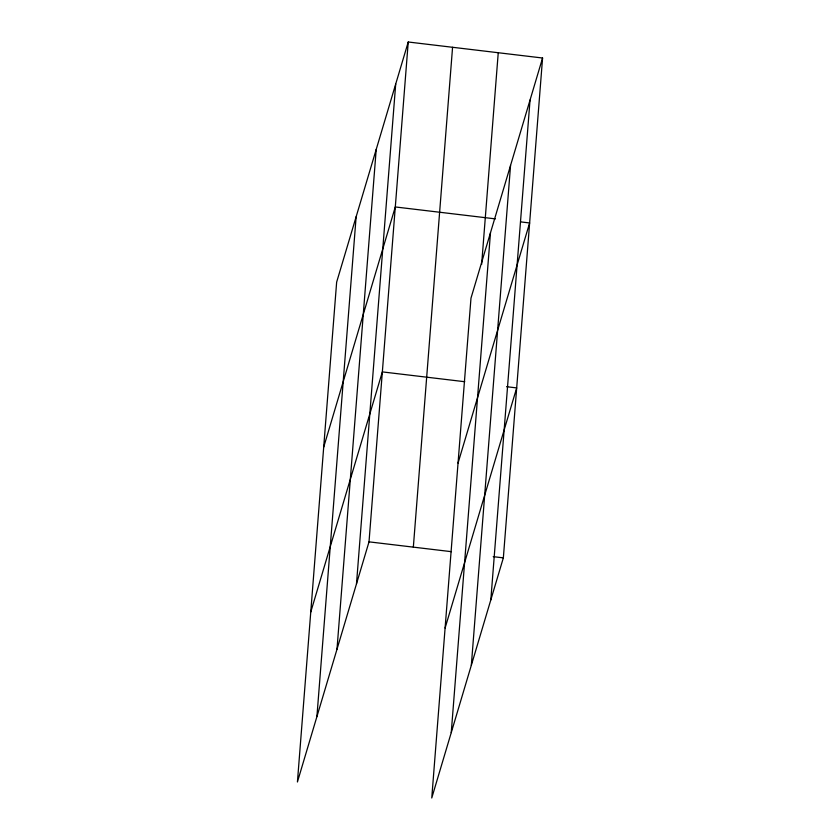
<?xml version="1.0" encoding="UTF-8"?>
<svg xmlns="http://www.w3.org/2000/svg" width="840" height="840" viewBox="0 0 840 840"><rect width="100%" height="100%" fill="white"/><g stroke="black" fill="none" stroke-linecap="round" stroke-linejoin="round"><path stroke-width="1.26" d="M316.911 716.615L356.139 216.762M336.987 649.257L376.215 149.415M356.486 583.884L395.703 84.042M408.24 42L336.651 282.135L297.423 781.988L369.012 541.852L408.24 42L542.577 58.013L503.349 557.865L431.76 798L470.988 298.147L542.577 58.013M413.343 547.134L452.571 47.282M481.635 264.432L498.246 52.731M451.248 732.627L490.476 232.775M471.334 665.27L510.552 165.428M490.822 599.897L530.04 100.055M323.705 447.09L395.294 206.955L495.432 218.883M310.758 612.034L382.347 371.899L464.741 381.717M458.042 463.103L529.631 222.957L520.769 221.907M445.095 628.047L516.684 387.912L506.552 386.705M369.012 541.852L451.406 551.67M493.217 556.658L503.349 557.865"/></g></svg>
